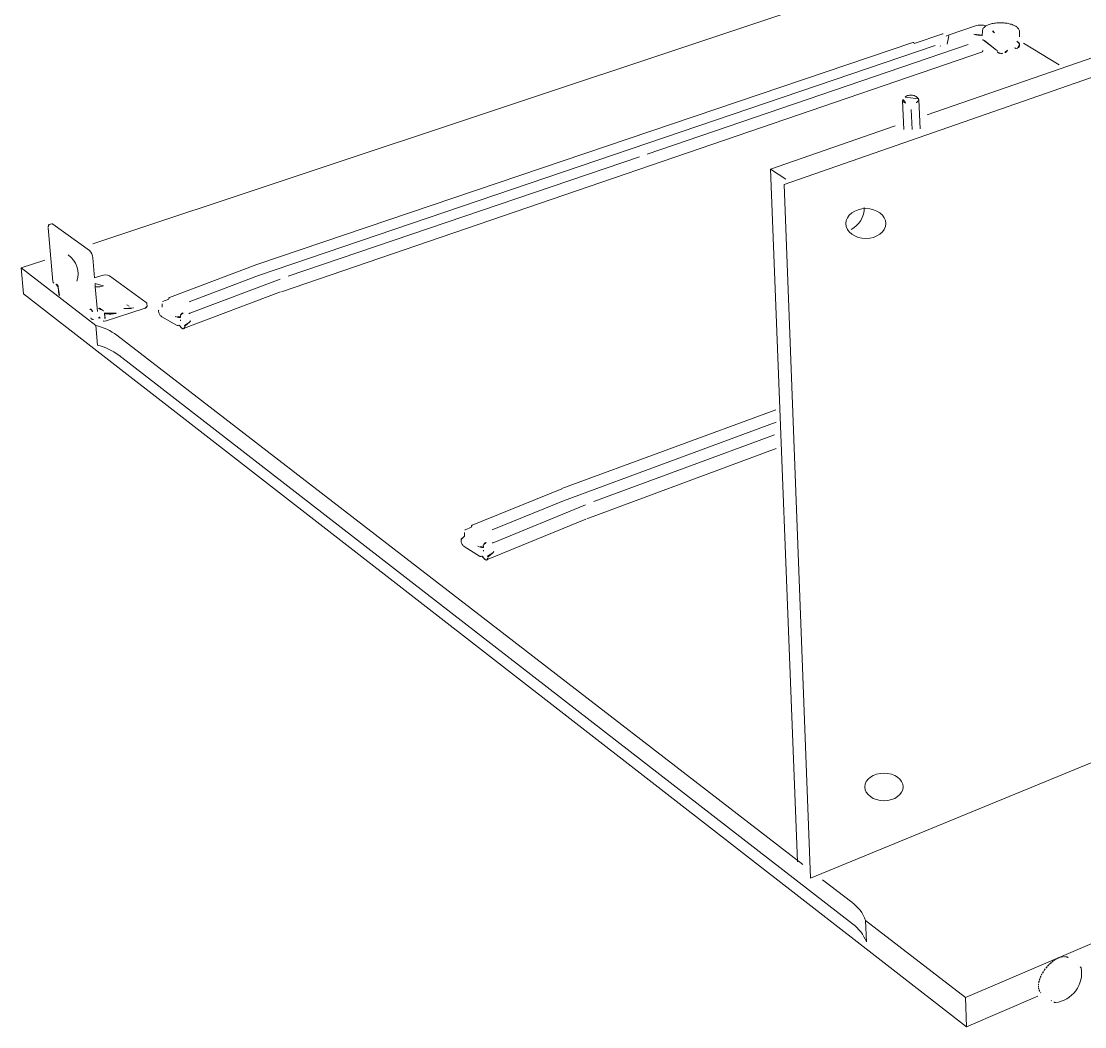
# Model space of a CAD drawing. Header units: metres. Extents: x -30.9 to 24.7, y -10.3 to 6.8.
# Drawn here: x 20.985 to 21.963, y 2.542 to 3.466 of the extents above; entities that cross this region are included whole.
import ezdxf

# ---------------------------------------------------------------- set-up
doc = ezdxf.new("R2010")
doc.units = ezdxf.units.M
doc.header["$MEASUREMENT"] = 0
doc.layers.add('PDF_Working_Num_Penna__7_Num_Penna__7', color=7, linetype='Continuous', lineweight=18)

msp = doc.modelspace()

# ---------------------------------------------------------------- linework, layer by layer
at = {"layer": 'PDF_Working_Num_Penna__7_Num_Penna__7', "color": 7, "linetype": 'Continuous', "lineweight": 18, "flags": 128}
for points in [[(21.687, 3.31625), (22.59364, 3.63235)], [(21.81845, 3.38028), (22.48899, 3.61266)], [(21.80093, 3.51164), (21.05115, 3.26164)], [(21.86909, 3.45294), (21.86921, 3.4574), (21.86925, 3.45787), (21.86934, 3.45833), (21.86949, 3.45879), (21.8697, 3.45926), (21.86994, 3.45969), (21.8703, 3.46022), (21.87079, 3.46072), (21.87127, 3.46118), (21.87187, 3.46164), (21.87248, 3.46204), (21.87312, 3.46243), (21.8738, 3.46278), (21.87457, 3.46311), (21.87534, 3.46344), (21.87623, 3.46372), (21.8772, 3.464), (21.87816, 3.46425), (21.87917, 3.46446), (21.88023, 3.46464), (21.88128, 3.46477), (21.88232, 3.46489), (21.88342, 3.46497), (21.8845, 3.465), (21.88558, 3.46504), (21.88667, 3.465), (21.88777, 3.46497), (21.88883, 3.46489), (21.8899, 3.46477), (21.89091, 3.46464), (21.89195, 3.4645), (21.89297, 3.46428), (21.89393, 3.46407), (21.89486, 3.46382), (21.8958, 3.46358), (21.89668, 3.46326), (21.89752, 3.46293), (21.89832, 3.46258), (21.89905, 3.46219), (21.89978, 3.46179), (21.90043, 3.46136), (21.90102, 3.4609), (21.9016, 3.46039), (21.90207, 3.45986), (21.90248, 3.45933), (21.9028, 3.45883), (21.90305, 3.45829), (21.90322, 3.45772), (21.90332, 3.45718), (21.90332, 3.45662), (21.90322, 3.45215)], [(21.83309, 3.45487), (21.83254, 3.45476), (21.83203, 3.45461), (21.80653, 3.44597)], [(21.82586, 3.44402), (21.20363, 3.23263), (21.13965, 3.20853)], [(21.20205, 3.24266), (21.80509, 3.44684)], [(21.56081, 3.34426), (21.8561, 3.44491)], [(21.9397, 3.42622), (21.90712, 3.44628)], [(21.22453, 3.21776), (21.86915, 3.43813)], [(21.8107, 3.39404), (21.81189, 3.36737)], [(21.7958, 3.39337), (21.79699, 3.36692)], [(21.80364, 3.38529), (21.80447, 3.3669)], [(21.69908, 2.69356), (21.6743, 3.33044), (21.78907, 3.37032)], [(21.23091, 3.2319), (21.55374, 3.34184)], [(21.71106, 2.67869), (21.687, 3.31626)], [(21.01517, 3.22571), (21.01492, 3.22596), (21.0147, 3.22626), (21.01454, 3.22664), (21.01446, 3.22706), (21.01006, 3.27633)], [(21.00691, 3.24689), (20.98536, 3.2397)], [(20.98535, 3.2397), (21.05378, 3.18682)], [(20.98754, 3.21574), (20.98535, 3.2397)], [(21.20199, 3.24263), (21.12166, 3.21246)], [(21.14034, 3.19789), (21.22334, 3.22928)], [(21.05542, 3.19945), (21.05342, 3.22236)], [(21.13449, 3.18381), (21.22366, 3.21757)], [(21.92001, 2.57028), (21.85441, 2.54205), (20.98754, 3.21574)], [(21.09832, 3.20216), (21.06249, 3.19065)], [(21.12816, 3.18695), (21.11449, 3.1948), (21.11399, 3.19512), (21.11355, 3.19551), (21.11311, 3.196), (21.11272, 3.19654), (21.11238, 3.19715), (21.1121, 3.1978), (21.11185, 3.19843), (21.11174, 3.19907), (21.11167, 3.19968), (21.11162, 3.20044)], [(21.48239, 3.03672), (21.67924, 3.10917)], [(21.67948, 3.09773), (21.484, 3.02554), (21.41846, 2.99872)], [(21.51195, 3.02474), (21.67794, 3.08618)], [(21.50542, 3.00899), (21.67954, 3.0737)], [(21.48234, 3.03668), (21.40003, 3.00309)], [(21.41917, 2.98688), (21.5042, 3.02182)], [(21.41318, 2.97119), (21.50453, 3.00878)], [(21.40669, 2.97469), (21.39269, 2.98343), (21.3922, 2.98378), (21.39173, 2.98422), (21.39127, 2.98477), (21.39086, 2.98537), (21.39053, 2.98604), (21.39024, 2.98676), (21.38999, 2.98747), (21.38987, 2.98819), (21.3898, 2.98887), (21.38974, 2.9897)], [(22.45241, 2.98312), (21.71106, 2.6787)], [(21.85441, 2.54205), (21.85369, 2.56877)]]:
    msp.add_lwpolyline(points, dxfattribs=at)
for points in [[(21.87276, 3.46225, 0.134357), (21.86296, 3.46211), (21.83859, 3.45383)], [(21.01099, 3.27942), (21.01332, 3.28014), (21.01357, 3.28018), (21.01387, 3.28014), (21.01415, 3.28002), (21.01451, 3.2798), (21.04809, 3.25554, -0.192602), (21.05109, 3.24897), (21.0527, 3.23055), (21.05932, 3.23266, -0.20561), (21.06642, 3.23224), (21.1001, 3.20784), (21.10045, 3.2075), (21.10071, 3.20716), (21.10079, 3.20678), (21.101, 3.20449)], [(22.72649, 2.94198), (21.85369, 2.56877), (21.7618, 2.63979), (21.76248, 2.61994, 0.148967), (21.74977, 2.63661), (21.07492, 3.15949, 0.095923), (21.05533, 3.16869), (21.05378, 3.18682, -0.095789), (21.07338, 3.17767), (21.70394, 2.69124)], [(21.76179, 2.63979, 0.154677), (21.74908, 2.65641), (21.72209, 2.67723)], [(21.95912, 2.5971), (21.95952, 2.59667), (21.95978, 2.59642), (21.95999, 2.59608, -0.430373), (21.93632, 2.56422), (21.93557, 2.56443), (21.93521, 2.56449)]]:
    msp.add_lwpolyline(points, format="xyb", dxfattribs=at)
for points in [[(21.83597, 3.45298), (21.83609, 3.45276), (21.83625, 3.45269)], [(21.83613, 3.45301), (21.8382, 3.45372)], [(21.83841, 3.45291), (21.83678, 3.44538)], [(21.83821, 3.45372), (21.83841, 3.45379)], [(21.88042, 3.45569), (21.87986, 3.456), (21.87941, 3.45637), (21.87905, 3.45673), (21.8788, 3.45708), (21.87864, 3.45747)], [(21.80617, 3.44677), (21.8058, 3.44688), (21.80544, 3.44692)], [(21.80654, 3.44597), (21.80649, 3.44665)], [(21.83022, 3.44373), (21.8307, 3.44355)], [(21.86921, 3.44934), (21.86884, 3.44922)], [(21.88203, 3.43973), (21.87135, 3.44833), (21.87086, 3.44866), (21.87033, 3.44895), (21.86981, 3.44916)], [(21.9007, 3.44804), (21.90123, 3.44772), (21.90184, 3.44738), (21.90236, 3.44702), (21.90276, 3.44662), (21.90305, 3.44619), (21.90322, 3.44576)], [(21.90326, 3.44534), (21.90322, 3.44373), (21.90312, 3.44334), (21.90296, 3.44295), (21.90268, 3.44256), (21.90232, 3.4422), (21.90184, 3.44185)], [(21.86898, 3.43819), (21.86917, 3.43831), (21.86929, 3.43848), (21.86941, 3.43877), (21.86949, 3.43912), (21.86955, 3.43952)], [(21.88317, 3.43899), (21.8828, 3.43919), (21.88244, 3.43945)], [(21.8828, 3.43809), (21.88304, 3.43791), (21.88329, 3.43781), (21.88353, 3.4377), (21.88382, 3.43759), (21.8841, 3.43749), (21.88438, 3.43738), (21.88471, 3.4371), (21.88506, 3.43689), (21.8855, 3.4367)], [(21.88599, 3.43663), (21.88647, 3.43663), (21.88694, 3.43667), (21.88748, 3.43677), (21.88796, 3.43691)], [(21.88987, 3.43756), (21.8903, 3.43773), (21.89075, 3.43799), (21.89121, 3.43831), (21.89155, 3.43869), (21.89193, 3.43909), (21.89241, 3.43973)], [(21.89881, 3.44191), (21.89954, 3.44156), (21.89987, 3.44141)], [(21.89953, 3.44156), (21.89937, 3.44167)], [(21.90128, 3.44156), (21.9011, 3.44144), (21.90079, 3.44137), (21.90042, 3.44134)], [(21.6743, 3.33044), (21.68831, 3.32121)], [(21.01099, 3.27942), (21.01073, 3.27925), (21.01047, 3.279), (21.01026, 3.27861), (21.01013, 3.27815), (21.01005, 3.27759), (21.01001, 3.27701)], [(21.01789, 3.22456), (21.01764, 3.22465), (21.01746, 3.22465), (21.01735, 3.22435), (21.01746, 3.2241), (21.01761, 3.22397), (21.01776, 3.22385)], [(21.01928, 3.22207), (21.01925, 3.2224), (21.01916, 3.22279), (21.01903, 3.22316), (21.01886, 3.22351), (21.01848, 3.22351), (21.01811, 3.22364)], [(21.01886, 3.22351), (21.01869, 3.22381), (21.01847, 3.22407), (21.01832, 3.22423)], [(21.01929, 3.22207), (21.01992, 3.21516), (21.02026, 3.2147), (21.02052, 3.2144)], [(21.06058, 3.22305), (21.05961, 3.22275), (21.0586, 3.22253), (21.05757, 3.22237), (21.05652, 3.22227), (21.05546, 3.22224), (21.05444, 3.22227), (21.05342, 3.22237), (21.05317, 3.22536)], [(21.06058, 3.22305), (21.06101, 3.22316)], [(21.11528, 3.20864), (21.12091, 3.21075)], [(21.12166, 3.21246), (21.12139, 3.21232), (21.12123, 3.21214), (21.12107, 3.21189), (21.12098, 3.21157), (21.12091, 3.21121)], [(21.04923, 3.20157), (21.04903, 3.20166), (21.04882, 3.20166), (21.04864, 3.20157), (21.04856, 3.20136), (21.04848, 3.20102)], [(21.04923, 3.20157), (21.04965, 3.20123), (21.04991, 3.20097), (21.05002, 3.20081), (21.05017, 3.20064), (21.05037, 3.2003), (21.05063, 3.19992), (21.05076, 3.19974), (21.05092, 3.19957), (21.05106, 3.19941)], [(21.06084, 3.20013), (21.05827, 3.20203), (21.05788, 3.20229), (21.05741, 3.2024), (21.0569, 3.2025), (21.05638, 3.20246)], [(21.06182, 3.19834), (21.06225, 3.1936), (21.06228, 3.19336), (21.06246, 3.19318)], [(21.08241, 3.20579), (21.08444, 3.20458)], [(21.101, 3.20449), (21.10095, 3.20411), (21.10079, 3.20373), (21.10053, 3.20339), (21.1001, 3.20305), (21.0996, 3.20272), (21.099, 3.20241)], [(21.11162, 3.20044), (21.11162, 3.20061), (21.1117, 3.20079)], [(21.11481, 3.20343), (21.11481, 3.2039), (21.11481, 3.20439), (21.11481, 3.20489), (21.11481, 3.2054), (21.11481, 3.20583), (21.11481, 3.20621), (21.11481, 3.2065)], [(21.13191, 3.19615), (21.13242, 3.19715), (21.13267, 3.19747), (21.133, 3.19776), (21.13339, 3.19801), (21.13384, 3.19814), (21.13432, 3.19821)], [(21.14034, 3.19789), (21.14009, 3.19783), (21.13982, 3.19783), (21.13954, 3.19783)], [(21.04919, 3.19378), (21.04941, 3.19336), (21.04965, 3.19296)], [(21.04999, 3.19272), (21.05037, 3.19247), (21.05085, 3.1923), (21.05135, 3.19224), (21.05186, 3.1923)], [(21.05618, 3.19364), (21.05665, 3.19373), (21.0571, 3.19378), (21.05761, 3.19378), (21.05788, 3.19336)], [(21.05761, 3.19378), (21.05741, 3.19424), (21.05731, 3.19479)], [(21.06088, 3.19107), (21.06134, 3.19081), (21.06189, 3.19065)], [(21.12748, 3.1948), (21.12683, 3.19507)], [(21.1317, 3.19534), (21.13179, 3.19394), (21.13082, 3.19401), (21.12993, 3.19415), (21.12905, 3.1943), (21.12822, 3.19451)], [(21.1317, 3.19534), (21.13175, 3.19576)], [(21.13179, 3.19098), (21.13183, 3.19127), (21.13187, 3.19155), (21.13187, 3.1918)], [(21.14016, 3.18962), (21.13578, 3.18601), (21.13574, 3.18627), (21.13565, 3.18652), (21.1355, 3.18677)], [(21.14017, 3.18962), (21.14046, 3.1899), (21.14073, 3.19023), (21.14088, 3.19056), (21.14102, 3.19087)], [(21.12816, 3.18695), (21.12856, 3.18677), (21.12893, 3.18666), (21.12928, 3.18666)], [(21.12961, 3.18673), (21.13038, 3.18702), (21.13015, 3.18702)], [(21.12961, 3.18673), (21.12977, 3.18681)], [(21.13321, 3.18405), (21.13279, 3.18434), (21.13239, 3.1847), (21.13199, 3.18513), (21.13167, 3.18559), (21.13135, 3.18612), (21.13115, 3.18645), (21.13089, 3.18669), (21.13061, 3.18691)], [(21.1332, 3.18405), (21.13364, 3.18384), (21.13405, 3.18373), (21.13444, 3.18373)], [(21.1348, 3.18381), (21.1351, 3.18394), (21.13534, 3.1842), (21.13554, 3.18452), (21.1357, 3.18491), (21.13578, 3.18537)], [(21.40003, 3.00309), (21.39975, 3.00294), (21.39959, 3.00273), (21.39942, 3.00246), (21.39934, 3.0021), (21.39924, 3.00171)], [(21.39272, 2.99272), (21.38991, 2.99021), (21.38974, 2.9899)], [(21.39302, 2.99304), (21.39285, 2.99285)], [(21.39301, 2.99304), (21.39301, 2.99356), (21.39301, 2.99411), (21.39301, 2.99466), (21.39301, 2.99522), (21.39301, 2.99571), (21.39301, 2.99613), (21.39301, 2.99645)], [(21.39313, 2.99848), (21.39334, 2.99876)], [(21.3935, 2.99883), (21.39924, 3.0012)], [(21.40599, 2.98343), (21.40534, 2.98373)], [(21.41032, 2.98403), (21.41041, 2.98247), (21.40941, 2.98254), (21.40852, 2.98271), (21.40758, 2.98287), (21.40677, 2.9831)], [(21.41032, 2.98402), (21.41036, 2.9845)], [(21.41053, 2.98493), (21.41107, 2.98604), (21.41131, 2.98641), (21.41165, 2.98672), (21.41205, 2.98701), (21.41252, 2.98716), (21.41301, 2.98723)], [(21.41917, 2.98688), (21.41891, 2.9868), (21.41863, 2.9868), (21.41834, 2.9868)], [(21.40669, 2.97469), (21.4071, 2.97449), (21.40747, 2.97437), (21.40785, 2.97437)], [(21.40819, 2.97445), (21.40834, 2.97453)], [(21.41185, 2.97147), (21.41143, 2.97178), (21.41103, 2.97218), (21.41061, 2.97265), (21.41029, 2.97317), (21.40996, 2.97377), (21.40976, 2.97413), (21.4095, 2.97441), (21.4092, 2.97465), (21.40896, 2.97476), (21.40873, 2.97476)], [(21.4104, 2.97918), (21.41045, 2.97949), (21.41049, 2.97981), (21.41049, 2.98008)], [(21.4135, 2.97118), (21.4138, 2.97134), (21.41405, 2.97162), (21.41426, 2.97198), (21.41442, 2.97241), (21.4145, 2.97293)], [(21.41899, 2.97766), (21.4145, 2.97365), (21.41446, 2.97393), (21.41438, 2.9742), (21.41421, 2.97449)], [(21.41899, 2.97766), (21.41928, 2.97798), (21.41957, 2.97834), (21.41974, 2.9787), (21.41986, 2.97906)], [(21.41185, 2.97146), (21.41231, 2.97121), (21.41272, 2.9711), (21.41314, 2.9711)], [(21.93305, 2.60143), (21.93271, 2.60119)], [(21.93437, 2.60245), (21.93416, 2.60249), (21.93392, 2.60233), (21.93367, 2.60207), (21.93355, 2.60182), (21.93329, 2.60166)], [(21.93638, 2.60378), (21.93618, 2.60381), (21.93594, 2.60371), (21.93571, 2.60355), (21.9355, 2.60324), (21.93494, 2.60285)], [(21.93837, 2.6049), (21.93817, 2.60493), (21.93793, 2.60484), (21.93768, 2.60467), (21.9375, 2.60443), (21.93693, 2.6041)], [(21.94021, 2.6057), (21.93986, 2.60569), (21.9397, 2.60559), (21.93951, 2.60534), (21.93889, 2.6051)], [(21.94209, 2.60627), (21.9419, 2.60631), (21.94165, 2.60622), (21.94141, 2.60597), (21.94088, 2.60585)], [(21.94386, 2.60659), (21.94348, 2.60652), (21.94323, 2.60634), (21.94273, 2.60622)], [(21.94548, 2.60658), (21.94512, 2.60648), (21.94495, 2.60639), (21.94453, 2.60639)], [(21.94697, 2.60622), (21.94661, 2.6062), (21.94646, 2.6061), (21.9462, 2.60615)], [(21.94698, 2.60621), (21.94785, 2.60557), (21.94809, 2.60567)], [(21.92552, 2.59296), (21.92528, 2.59278), (21.92501, 2.59255), (21.9249, 2.59229), (21.92491, 2.592), (21.92451, 2.59137)], [(21.92697, 2.59515), (21.92674, 2.59499), (21.92655, 2.59476), (21.92638, 2.59449), (21.92632, 2.59423), (21.92592, 2.59359)], [(21.92872, 2.59724), (21.92849, 2.59709), (21.92823, 2.59692), (21.92802, 2.5966), (21.92797, 2.59633), (21.92745, 2.59578)], [(21.93049, 2.59913), (21.93027, 2.5991), (21.93003, 2.59894), (21.92983, 2.59861), (21.9297, 2.59836), (21.92917, 2.59781)], [(21.93237, 2.6009), (21.93215, 2.60089), (21.9319, 2.6007), (21.93173, 2.60046), (21.93161, 2.60019), (21.931, 2.59966)], [(21.958, 2.59829), (21.95789, 2.59847)], [(21.92145, 2.58399), (21.9212, 2.58374), (21.92114, 2.58348), (21.92109, 2.58319), (21.9212, 2.58305), (21.92108, 2.58242)], [(21.92207, 2.58622), (21.92189, 2.58596), (21.92177, 2.58564), (21.92172, 2.58543), (21.92176, 2.58521), (21.92158, 2.5846)], [(21.92288, 2.58833), (21.92271, 2.58814), (21.92259, 2.5879), (21.92255, 2.58768), (21.92258, 2.58745), (21.92233, 2.58681)], [(21.92299, 2.58846), (21.92331, 2.5891)], [(21.92365, 2.58974), (21.92362, 2.58998), (21.92375, 2.59023), (21.92393, 2.59056)], [(21.92069, 2.57909), (21.92063, 2.57954)], [(21.92068, 2.57909), (21.92085, 2.5785)], [(21.92083, 2.58098), (21.92072, 2.58116), (21.92076, 2.58135), (21.9208, 2.58163)], [(21.92085, 2.57729), (21.92073, 2.57746), (21.92078, 2.57773)], [(21.92083, 2.58097), (21.92086, 2.58042)], [(21.92085, 2.57729), (21.92103, 2.57712), (21.92117, 2.57672)], [(21.92127, 2.57572), (21.92116, 2.57589), (21.92119, 2.57609)], [(21.92126, 2.57572), (21.92158, 2.57545), (21.92174, 2.57514)], [(21.92186, 2.57435), (21.92178, 2.57463)], [(21.92279, 2.57324), (21.92268, 2.57339)], [(21.93279, 2.56601), (21.93257, 2.5659)], [(21.93521, 2.56449), (21.93483, 2.56463)], [(21.93632, 2.56422), (21.93652, 2.56419)]]:
    msp.add_lwpolyline(points, close=True, dxfattribs=at)
for points in [[(21.86908, 3.45354, -0.127506), (21.86126, 3.45453)], [(21.79612, 3.3943, 0.398391), (21.79625, 3.39242, 0.121715), (21.79854, 3.39115, 0.163608)], [(21.8103, 3.39495), (21.80817, 3.39708, 0.11619), (21.80654, 3.39801, 0.082273), (21.80304, 3.39842, 0.08431), (21.79961, 3.3977, 0.120674), (21.79802, 3.39661)], [(21.06186, 3.19792), (21.06246, 3.19771), (21.06309, 3.1975), (21.0638, 3.19729, 0.125381), (21.0722, 3.1978), (21.07257, 3.19792)], [(21.07982, 3.20246, 0.122335), (21.08821, 3.20293), (21.08858, 3.20305)]]:
    msp.add_lwpolyline(points, format="xyb", close=True, dxfattribs=at)
at = {"layer": 'PDF_Working_Num_Penna__7_Num_Penna__7', "color": 7, "linetype": 'Continuous', "lineweight": 18}
for centre, radius, start, end in [((21.73758, 3.29515), 0.02299, 297.98652, 359.85744), ((21.01602, 3.2341), 0.02155, 342.02059, 54.24409)]:
    msp.add_arc(centre, radius, start, end, dxfattribs=at)
for centre, major_axis, ratio in [((21.76199, 3.28042), (0.01835, 0), 0.751129), ((21.77865, 2.76251), (0.01766, 0), 0.71706)]:
    msp.add_ellipse(centre, major_axis=major_axis, ratio=ratio, dxfattribs=at)
for points in [[(21.8107, 3.39404), (21.81102, 3.39404), (21.80994, 3.39495), (21.81029, 3.39495)], [(21.81035, 3.39307), (21.8107, 3.39307), (21.81034, 3.39404), (21.8107, 3.39404)], [(21.80819, 3.39158), (21.80907, 3.39158), (21.80946, 3.39307), (21.81034, 3.39307)]]:
    msp.add_open_spline(points, degree=3, dxfattribs=at)

doc.saveas('drawing.dxf')
